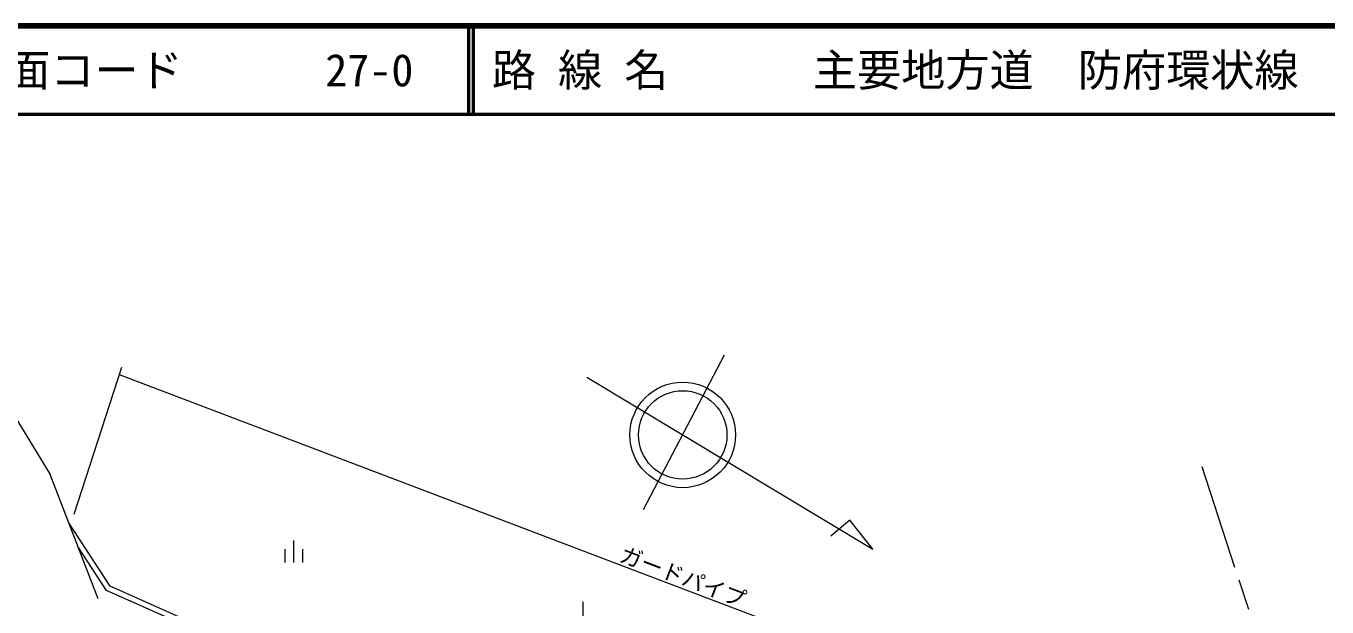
# Model space of a CAD drawing. Units: millimetres, scale not verified. Extents: x 40000 to 680000, y 20000 to 380000.
# Drawn here: x 127634 to 274946, y 314160 to 380000 of the extents above; entities that cross this region are included whole.
import ezdxf
from ezdxf.enums import TextEntityAlignment as Align

# ---------------------------------------------------------------- set-up
doc = ezdxf.new("R2010")
doc.units = ezdxf.units.MM
doc.header["$LTSCALE"] = 1000
doc.linetypes.add('CHAIN', pattern=[18.5, 12, -1.5, 3.5, -1.5])
for name, color, linetype, lineweight in [('M-BGD', 7, 'Continuous', 13), ('M-BGD-EXST', 7, 'Continuous', 13), ('M-BMK', 2, 'CHAIN', 13), ('M-BMK-SRVR', 3, 'Continuous', 13), ('M-STR-HTXT', 7, 'Continuous', 13), ('M-TTL', 2, 'Continuous', 140), ('M-TTL-LINE', 7, 'Continuous', 50)]:
    doc.layers.add(name, color=color, linetype=linetype, lineweight=lineweight)
doc.layers.add('M-TTL-TXT', color=7, linetype='Continuous')
doc.styles.add('ＭＳ ゴシック', font='')
doc.styles.get('ＭＳ ゴシック').set_extended_font_data('MS Gothic')

msp = doc.modelspace()

# ---------------------------------------------------------------- linework, layer by layer
at = {"layer": 'M-BGD'}
for p in [(125536, 337106), (135785, 315092)]:
    msp.add_line(p, (130350, 329178), dxfattribs=at)
for points in [[(179181, 308573), (169835, 309519), (158532, 309967), (151370, 310176), (137161, 316503), (132467, 323691)], [(179181, 307970), (169792, 308920), (158511, 309368), (151234, 309579), (136756, 316027), (133502, 321009)]]:
    msp.add_lwpolyline(points, dxfattribs=at)
at = {"layer": 'M-BGD-EXST'}
for p, q in [((157925, 321700), (157925, 319200)), ((156925, 320700), (156925, 319200)), ((158925, 320700), (158925, 319200)), ((190670, 314745), (190670, 312245))]:
    msp.add_line(p, q, dxfattribs=at)
at = {"layer": 'M-BMK'}
msp.add_line((260766, 330079), (278820, 274782), dxfattribs=at)
at = {"layer": 'M-BMK-SRVR'}
msp.add_line((197560, 325199), (206738, 342727), dxfattribs=at)
msp.add_lwpolyline([(191124, 340198), (223507, 320717), (220906, 324009), (218756, 322176)], dxfattribs=at)
for radius in [5978, 5010]:
    msp.add_circle((201991, 333661), radius, dxfattribs=at)
at = {"layer": 'M-STR-HTXT'}
for p, q in [((138441, 341307), (133048, 324638)), ((138184, 340512), (271764, 289726))]:
    msp.add_line(p, q, dxfattribs=at)
at = {"layer": 'M-TTL'}
msp.add_line((680000, 380000), (40000, 380000), dxfattribs=at)
at = {"layer": 'M-TTL-LINE'}
for p, q in [((177750, 380000), (177750, 370000)), ((178250, 380000), (178250, 370000)), ((40000, 370000), (680000, 370000))]:
    msp.add_line(p, q, dxfattribs=at)

# ---------------------------------------------------------------- texts
at = {"layer": 'M-STR-HTXT', "style": 'ＭＳ ゴシック'}
msp.add_text('ガードパイプ', height=1833, rotation=339.185, dxfattribs=at).set_placement((202026, 317577), align=Align.MIDDLE_CENTER)
at = {"layer": 'M-TTL-TXT', "style": 'ＭＳ ゴシック'}
for s, p in [('図面コード', (120380, 375000)), ('路 線 名', (180380, 375000)), ('主要地方道\u3000防府環状線', (216734, 375000)), ('27-0', (161521, 375000))]:
    msp.add_text(s, height=3666, dxfattribs=at).set_placement(p, align=Align.MIDDLE_LEFT)

doc.saveas('drawing.dxf')
